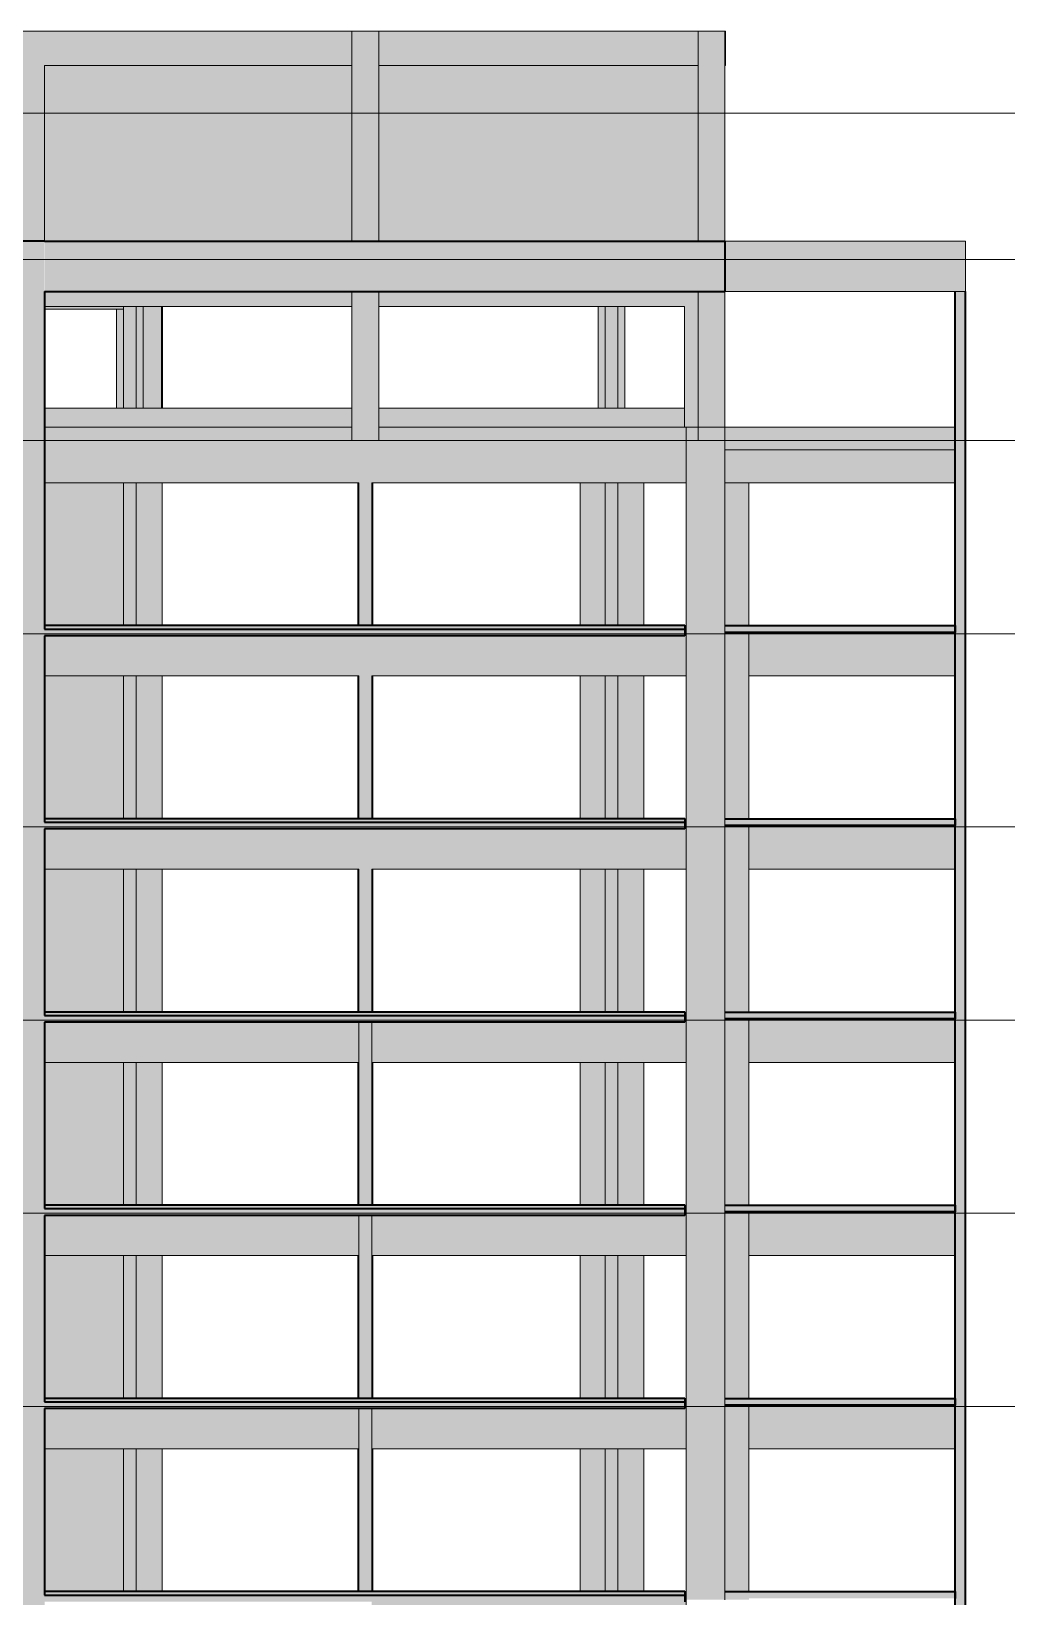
# Model space of a CAD drawing. Header units: centimetres. Extents: x -1981 to 73905, y -3196 to 88043.
# Drawn here: x 68855 to 70309, y 85688 to 88022 of the extents above; entities that cross this region are included whole.
import ezdxf

# ---------------------------------------------------------------- set-up
doc = ezdxf.new("R2010")
doc.units = ezdxf.units.CM
doc.linetypes.add('Centro', pattern=[3.175, 0.635, -0.47625, 1.5875, -0.47625])
for name, color, linetype, lineweight in [('A-FLOR', 7, 'Continuous', 25), ('A-FLOR-LEVL', 7, 'Continuous', 9), ('S-BEAM', 7, 'Continuous', 25), ('S-COLS', 7, 'Continuous', 25)]:
    doc.layers.add(name, color=color, linetype=linetype, lineweight=lineweight)

msp = doc.modelspace()

# ---------------------------------------------------------------- hatches: boundary and pattern name
at = {"layer": 'A-FLOR', "true_color": 0xc0c0c0}
for points in [[(69722.25, 87131), (69829.82, 87131), (69829.82, 87136), (68875.32, 87135.99), (68875.32, 87131), (69636.26, 87131)], [(68875.32, 87120.92), (69829.82, 87121.19), (69829.82, 87131), (68875.32, 87131), (68875.32, 87121.19)], [(69829.82, 86843), (69829.82, 86848), (68875.32, 86847.99), (68875.32, 86843), (69825.65, 86843)], [(68875.32, 86832.92), (69829.82, 86832.92), (69829.82, 86843), (68875.32, 86843), (68875.32, 86836)], [(70229.32, 86848), (70229.32, 86848), (70135.82, 86848)], [(68875.32, 86555), (69829.82, 86555), (69829.82, 86560), (68875.32, 86559.99)], [(68875.32, 86544.92), (69829.82, 86544.92), (69829.82, 86555), (68875.32, 86555), (68875.32, 86548)], [(70229.32, 86560), (70229.32, 86560), (69929.04, 86560)], [(68875.32, 86267), (69829.82, 86267), (69829.82, 86272), (68875.32, 86271.99)], [(70229.32, 86272), (70229.32, 86272), (69929.04, 86272)], [(69010.83, 86256.92), (69829.82, 86256.92), (69829.82, 86267), (68875.32, 86267), (68875.6, 86256.92), (68998.5, 86256.92)], [(69825.65, 85979), (69829.82, 85979), (69829.82, 85984), (68875.32, 85983.99), (68875.58, 85979), (69722.25, 85979)], [(68875.32, 85968.92), (69829.82, 85968.92), (69829.82, 85979), (68875.32, 85979), (68875.32, 85972)], [(70229.32, 85984), (70229.32, 85984), (69929.04, 85984)], [(68875.32, 85691), (69829.82, 85691), (69829.82, 85696), (68875.32, 85695.99)], [(68875.32, 85680.92), (69829.82, 85680.92), (69829.82, 85691), (68875.32, 85691), (68875.32, 85684)], [(70229.32, 85696), (70229.32, 85696), (70135.82, 85696)]]:
    msp.add_hatch(color=9, dxfattribs=at).paths.add_polyline_path(points, flags=0)
at = {"layer": 'A-FLOR', "true_color": 0xff8040}
for points in [[(70135.82, 87126), (70232.81, 87126), (70232.81, 87136), (69889.32, 87136), (69889.32, 87126), (69962.01, 87126)], [(70135.82, 86838), (70232.81, 86838), (70232.81, 86848), (69889.32, 86848), (69889.32, 86838), (69962.01, 86838)], [(69929.04, 86550), (70232.81, 86550), (70232.81, 86560), (69889.32, 86560), (69889.32, 86550), (69925.07, 86550)], [(69929.04, 86262), (70232.81, 86262), (70232.81, 86272), (69889.32, 86272), (69889.32, 86262), (69925.07, 86262)], [(69929.04, 85974), (70232.81, 85974), (70232.81, 85984), (69889.32, 85984), (69889.32, 85974), (69925.07, 85974)], [(70135.82, 85686), (70232.81, 85686), (70232.81, 85696), (69889.32, 85696), (69889.32, 85686), (69962.01, 85686)]]:
    msp.add_hatch(color=11, dxfattribs=at).paths.add_polyline_path(points, flags=0)
at = {"layer": 'S-BEAM', "true_color": 0xc0c0c0}
for points in [[(68875.07, 87971), (69333.32, 87971), (69333.32, 88022), (68875.07, 88022), (68875.07, 88019.33)], [(69515.47, 87971), (69849.32, 87971), (69849.32, 88022), (69373.32, 88022), (69373.32, 87971), (69412.07, 87971)], [(69890.04, 87971), (69890.04, 88022), (69889.32, 88022), (69889.32, 87971)], [(69362.82, 87634), (69889.32, 87634), (69889.32, 87709), (68875.32, 87709), (68875.32, 87634), (69308.68, 87634)], [(70232.82, 87634), (70242.32, 87634), (70242.32, 87709), (69889.32, 87709), (69889.32, 87634), (69929.04, 87634)], [(70242.32, 87634), (70247.82, 87634), (70247.82, 87709), (70242.32, 87709), (70242.32, 87661.5)], [(70247.82, 87634), (70247.83, 87634.06), (70247.82, 87708.98)], [(69825.65, 87432), (69829.32, 87432), (69829.32, 87460), (69373.32, 87460), (69373.32, 87432), (69773.95, 87432)], [(68875.32, 87349), (69343.82, 87349), (69343.82, 87412), (69333.32, 87412), (69333.32, 87432), (68875.32, 87432), (68875.32, 87349.04)], [(69831.57, 87349), (69831.57, 87432), (69373.32, 87432), (69373.32, 87412), (69362.82, 87412), (69362.82, 87349), (69825.65, 87349)], [(70135.82, 87398), (70232.82, 87398), (70232.82, 87432), (69889.32, 87432), (69889.32, 87398), (69929.04, 87398)], [(69889.32, 87349), (70232.82, 87349), (70232.82, 87398), (69889.32, 87398), (69889.32, 87385.93)], [(69362.82, 87061), (69831.57, 87061), (69831.57, 87136), (69829.82, 87135.96), (69829.82, 87120.92), (69362.82, 87120.92), (69362.82, 87087.61)], [(69025.58, 87061), (69343.82, 87061), (69343.82, 87120.92), (68875.32, 87120.92), (68875.32, 87061), (69023.54, 87061)], [(69929.04, 87061), (70232.82, 87061), (70232.81, 87126), (69925.07, 87126), (69925.07, 87061)], [(68875.32, 86773), (69343.82, 86773), (69343.82, 86832.92), (68875.32, 86832.92), (68875.32, 86773.03)], [(69710.82, 86773), (69831.57, 86773), (69831.57, 86848), (69829.82, 86847.96), (69829.82, 86832.92), (69362.82, 86832.92), (69362.82, 86773), (69673.57, 86773)], [(70232.82, 86773), (70232.81, 86838), (69925.07, 86838), (69925.07, 86773), (70135.82, 86773)], [(69825.65, 86485), (69831.57, 86485), (69831.57, 86560), (69829.82, 86559.96), (69829.82, 86544.92), (69362.82, 86544.92), (69362.82, 86485), (69722.25, 86485)], [(70232.82, 86485), (70232.81, 86550), (69925.07, 86550), (69925.07, 86485), (69929.04, 86485)], [(68875.32, 86485), (69343.82, 86485), (69343.82, 86544.92), (68875.32, 86544.92), (68875.32, 86485.03)], [(69515.47, 86197), (69831.57, 86197), (69831.57, 86272), (69829.82, 86271.96), (69829.82, 86256.92), (69362.82, 86256.92), (69362.82, 86197)], [(68875.32, 86197), (69343.82, 86197), (69343.82, 86256.92), (68875.32, 86256.92), (68875.32, 86197.03)], [(70232.82, 86197), (70232.81, 86262), (69925.07, 86262), (69925.07, 86197), (69929.04, 86197)], [(69010.83, 85909), (69343.82, 85909), (69343.82, 85968.92), (68875.32, 85968.92), (68875.32, 85909), (68998.5, 85909)], [(69722.25, 85909), (69831.57, 85909), (69831.57, 85984), (69829.82, 85983.96), (69829.82, 85968.92), (69362.82, 85968.92), (69362.82, 85909), (69710.82, 85909)], [(70232.82, 85909), (70232.81, 85974), (69925.07, 85973.98), (69925.07, 85909), (69929.04, 85909)], [(69710.82, 85621), (69831.57, 85621), (69831.57, 85696), (69829.82, 85695.96), (69829.82, 85680.92), (69362.82, 85680.92), (69362.82, 85621), (69673.57, 85621)]]:
    msp.add_hatch(color=9, dxfattribs=at).paths.add_polyline_path(points, flags=0)
h = msp.add_hatch(color=9, dxfattribs=at)
h.paths.add_polyline_path([(69729.82, 87612), (69829.32, 87612), (69829.32, 87634), (69373.32, 87634), (69373.32, 87612), (69722.25, 87612)], flags=0)
h.paths.add_polyline_path([(69010.83, 87612), (69333.32, 87612), (69333.32, 87634), (68875.32, 87634), (68875.32, 87612), (68895.11, 87612)], flags=0)
h.paths.add_polyline_path([(68817.32, 87612), (68835.07, 87612), (68835.07, 87634), (68817.32, 87634)], flags=0)
h.paths.add_polyline_path([(69101.9, 87709), (69333.32, 87709), (69333.32, 87971), (68875.07, 87971), (68875.32, 87709), (69050.33, 87709)], flags=0)
h.paths.add_polyline_path([(68817.32, 87709), (68835.07, 87709), (68835.07, 87971), (68817.32, 87971), (68817.32, 87827.16)], flags=0)
h.paths.add_polyline_path([(69825.65, 87709), (69829.32, 87709), (69829.32, 87971), (69373.32, 87971), (69373.32, 87709), (69771.54, 87709)], flags=0)
h = msp.add_hatch(color=9, dxfattribs=at)
h.paths.add_polyline_path([(68875.32, 87608), (68992.81, 87608), (68992.81, 87612), (68875.32, 87612), (68875.32, 87610.16)], flags=0)
h.paths.add_polyline_path([(68776.39, 87608), (68817.32, 87608), (68817.32, 87612), (68775.31, 87612), (68775.31, 87608)], flags=0)
h = msp.add_hatch(color=9, dxfattribs=at)
h.paths.add_polyline_path([(69333.32, 87612), (69333.32, 87612), (69308.68, 87612)], flags=0)
h.paths.add_polyline_path([(69616.82, 87612), (69616.82, 87612), (69515.47, 87612)], flags=0)
h = msp.add_hatch(color=9, dxfattribs=at)
h.paths.add_polyline_path([(69308.68, 87432), (69333.32, 87432), (69333.32, 87460), (68875.32, 87460), (68875.32, 87432), (69205.29, 87432)], flags=0)
h.paths.add_polyline_path([(68832.37, 87432), (68835.07, 87432), (68835.07, 87460), (68826.82, 87460), (68826.82, 87432)], flags=0)
at = {"layer": 'S-COLS', "true_color": 0xc0c0c0}
for points in [[(68835.82, 87412), (68835.82, 87709), (68875.07, 87709.04), (68875.07, 88022), (68835.07, 88022), (68835.07, 87412)], [(69832.57, 87709), (69849.32, 87709), (69849.32, 87971), (69829.32, 87971), (69829.32, 87709)], [(68875.32, 84464.5), (68875.07, 87709), (68835.82, 87709), (68835.82, 84464.5), (68875.07, 84464.5)], [(69829.32, 87432), (69849.32, 87432), (69849.32, 87634), (69829.32, 87634), (69829.32, 87474.17)], [(68998.5, 87460), (69011.81, 87460), (69011.81, 87612), (68992.81, 87612), (68992.81, 87460)], [(69050.33, 87460), (69050.33, 87612), (69022.31, 87612), (69022.31, 87460), (69050.2, 87460)], [(69729.82, 87460), (69729.82, 87612), (69710.82, 87612), (69710.82, 87460), (69725.26, 87460)], [(69889.32, 87124), (69889.32, 87432), (69831.57, 87432), (69831.57, 87124)], [(69362.82, 87136), (69362.82, 87136), (69362.82, 87412), (69343.82, 87411.84), (69343.82, 87136)], [(68990.64, 87136), (68992.81, 87136), (68992.81, 87349), (68875.32, 87349), (68875.32, 87136), (68983.75, 87136)], [(68992.81, 87136), (69011.81, 87136), (69011.81, 87349), (68992.81, 87349), (68992.81, 87297.68)], [(69050.55, 87136), (69050.33, 87349), (69011.81, 87349), (69011.81, 87136), (69050.33, 87136)], [(69710.82, 87136), (69710.82, 87349), (69673.57, 87349), (69673.57, 87136), (69709.19, 87136)], [(69722.25, 87136), (69729.82, 87136), (69729.82, 87349), (69710.82, 87349), (69710.82, 87136)], [(69729.82, 87136), (69768.57, 87136), (69768.57, 87349), (69729.82, 87349), (69729.82, 87136)]]:
    msp.add_hatch(color=9, dxfattribs=at).paths.add_polyline_path(points, flags=0)
h = msp.add_hatch(color=9, dxfattribs=at)
h.paths.add_polyline_path([(69333.32, 87412), (69373.32, 87412), (69373.32, 87634), (69333.32, 87634), (69333.32, 87430.05)], flags=0)
h.paths.add_polyline_path([(69333.32, 87709), (69373.32, 87709), (69373.32, 88022), (69333.32, 88022), (69333.32, 87827.16)], flags=0)
h = msp.add_hatch(color=9, dxfattribs=at)
h.paths.add_polyline_path([(69852.92, 87432), (69889.32, 87432), (69889.32, 87634), (69849.32, 87634), (69849.32, 87432)], flags=0)
h.paths.add_polyline_path([(69889.32, 87709), (69889.32, 88022), (69849.32, 88022), (69849.32, 87709), (69887.81, 87709)], flags=0)
at = {"layer": 'S-COLS', "true_color": 0xff8040}
for points in [[(70247.82, 81078), (70247.82, 87634), (70232.82, 87634), (70232.82, 81078)], [(69343.82, 86848), (69362.82, 86848), (69362.82, 87120.92), (69343.82, 87120.92), (69343.82, 86848)], [(69889.32, 86836), (69889.32, 87124), (69831.57, 87124), (69831.57, 86836), (69877.34, 86836)], [(68992.81, 86848), (68992.81, 87061), (68875.32, 87061), (68875.32, 86848), (68983.75, 86848)], [(68998.5, 86848), (69011.81, 86848), (69011.81, 87061), (68992.81, 87061), (68992.81, 86848)], [(69011.81, 86848), (69050.55, 86848), (69050.33, 87061), (69011.81, 87061), (69011.81, 86856.45)], [(69710.82, 86848), (69710.82, 87061), (69673.57, 87061), (69673.57, 86848)], [(69722.25, 86848), (69729.82, 86848), (69729.82, 87061), (69710.82, 87061), (69710.82, 86848)], [(69729.82, 86848), (69768.57, 86848), (69768.57, 87061), (69729.82, 87061), (69729.82, 86848)], [(69362.82, 86560), (69362.82, 86560), (69362.82, 86832.92), (69343.82, 86832.92), (69343.82, 86560)], [(69889.32, 86548), (69889.32, 86836), (69831.57, 86836), (69831.57, 86548)], [(68895.11, 86560), (68992.81, 86560), (68992.81, 86773), (68875.32, 86773), (68875.32, 86560)], [(68998.5, 86560), (69011.81, 86560), (69011.81, 86773), (68992.81, 86773), (68992.81, 86560)], [(69049.98, 86560), (69050.55, 86560), (69050.2, 86773), (69011.81, 86773), (69011.81, 86560), (69042.41, 86560)], [(69710.82, 86560), (69710.82, 86773), (69673.57, 86773), (69673.57, 86560)], [(69729.82, 86560), (69729.82, 86773), (69710.82, 86773), (69710.82, 86560), (69728.81, 86560)], [(69768.57, 86560), (69768.57, 86773), (69729.82, 86773), (69729.82, 86560)], [(69362.82, 86272), (69362.82, 86272), (69362.82, 86544.92), (69343.82, 86544.92), (69343.82, 86272)], [(69889.32, 86260), (69889.32, 86548), (69831.57, 86548), (69831.57, 86260)], [(68895.11, 86272), (68992.81, 86272), (68992.81, 86485), (68875.32, 86485), (68875.32, 86272)], [(68998.5, 86272), (69011.81, 86272), (69011.81, 86485), (68992.81, 86485), (68992.81, 86272)], [(69050.05, 86272), (69050.55, 86272), (69050.33, 86485), (69011.81, 86485), (69011.81, 86272), (69043.73, 86272)], [(69710.82, 86272), (69710.82, 86485), (69673.57, 86485), (69673.57, 86272)], [(69728.81, 86272), (69729.82, 86272), (69729.82, 86485), (69710.82, 86485), (69710.82, 86272), (69722.25, 86272)], [(69768.57, 86272), (69768.57, 86485), (69729.82, 86485), (69729.82, 86272)], [(69343.82, 85984), (69362.82, 85984), (69362.82, 86256.92), (69343.82, 86256.92), (69343.82, 85984)], [(69889.32, 85972), (69889.32, 86260), (69831.57, 86260), (69831.57, 85972)], [(68875.32, 85984), (68992.81, 85984), (68992.81, 86197), (68875.32, 86197), (68875.32, 86062.22)], [(68998.5, 85984), (69011.81, 85984), (69011.81, 86197), (68992.81, 86197), (68992.81, 85984)], [(69050.55, 85984), (69050.33, 86197), (69011.81, 86197), (69011.81, 85984), (69050.33, 85984)], [(69710.82, 85984), (69710.82, 86197), (69673.57, 86197), (69673.57, 85984)], [(69728.81, 85984), (69729.82, 85984), (69729.82, 86197), (69710.82, 86197), (69710.82, 85984), (69722.25, 85984)], [(69729.82, 85984), (69768.57, 85984), (69768.57, 86197), (69729.82, 86197), (69729.82, 85984)], [(69343.82, 85696), (69362.82, 85696), (69362.82, 85968.92), (69343.82, 85968.92), (69343.82, 85696)], [(69889.32, 85684), (69889.32, 85972), (69831.57, 85972), (69831.57, 85684), (69877.34, 85684)], [(68875.32, 85696), (68992.81, 85696), (68992.81, 85909), (68875.32, 85909), (68875.32, 85709.24)], [(68998.5, 85696), (69011.81, 85696), (69011.81, 85909), (68992.81, 85909), (68992.81, 85696)], [(69050.13, 85696), (69050.55, 85696), (69050.2, 85909), (69011.81, 85909), (69011.81, 85696), (69045.38, 85696)], [(69710.82, 85696), (69710.82, 85909), (69673.57, 85909), (69673.57, 85696)], [(69729.82, 85696), (69729.82, 85909), (69710.82, 85909), (69710.82, 85696), (69728.81, 85696)], [(69768.57, 85696), (69768.57, 85909), (69729.82, 85909), (69729.82, 85696)]]:
    msp.add_hatch(color=11, dxfattribs=at).paths.add_polyline_path(points, flags=0)
at = {"layer": 'S-COLS', "true_color": 0xc0c0c0}
h = msp.add_hatch(color=9, dxfattribs=at)
h.paths.add_polyline_path([(68992.81, 87460), (68992.81, 87608), (68982.31, 87608), (68982.31, 87460), (68987.85, 87460)], flags=0)
h.paths.add_polyline_path([(69022.31, 87460), (69022.31, 87612), (69011.81, 87612), (69011.81, 87460), (69022.25, 87460)], flags=0)
h = msp.add_hatch(color=9, dxfattribs=at)
h.paths.add_polyline_path([(69710.82, 87460), (69710.82, 87612), (69700.32, 87612), (69700.32, 87460), (69705.87, 87460)], flags=0)
h.paths.add_polyline_path([(69729.82, 87460), (69740.32, 87460), (69740.32, 87612), (69729.82, 87612), (69729.82, 87474.17)], flags=0)
h = msp.add_hatch(color=9, dxfattribs=at)
h.paths.add_polyline_path([(69343.82, 87136), (69343.82, 87349), (69342.32, 87349), (69342.32, 87136)], flags=0)
h.paths.add_polyline_path([(69362.82, 87136), (69364.32, 87136), (69364.32, 87349), (69362.82, 87348.62), (69362.82, 87136)], flags=0)
h = msp.add_hatch(color=9, dxfattribs=at)
h.paths.add_polyline_path([(69892.9, 87124), (69925.07, 87124), (69925.07, 87126), (69889.32, 87126), (69889.32, 87124)], flags=0)
h.paths.add_polyline_path([(69925.07, 87136), (69925.07, 87136), (69925.07, 87349), (69889.32, 87349), (69889.32, 87136)], flags=0)
at = {"layer": 'S-COLS', "true_color": 0xff8040}
h = msp.add_hatch(color=11, dxfattribs=at)
h.paths.add_polyline_path([(69892.9, 86836), (69925.07, 86836), (69925.07, 86838), (69889.32, 86838), (69889.32, 86836)], flags=0)
h.paths.add_polyline_path([(69925.07, 86848), (69925.07, 87124), (69889.32, 87124), (69889.32, 86848)], flags=0)
h = msp.add_hatch(color=11, dxfattribs=at)
h.paths.add_polyline_path([(69342.32, 86848), (69343.82, 86848), (69343.82, 87061), (69342.32, 87061), (69342.32, 86848)], flags=0)
h.paths.add_polyline_path([(69362.82, 86848), (69364.32, 86848), (69364.32, 87061), (69362.82, 87061), (69362.82, 86848)], flags=0)
h = msp.add_hatch(color=11, dxfattribs=at)
h.paths.add_polyline_path([(69892.9, 86548), (69925.07, 86548), (69925.07, 86550), (69889.32, 86550), (69889.32, 86548)], flags=0)
h.paths.add_polyline_path([(69925.07, 86560), (69925.07, 86836), (69889.32, 86836), (69889.32, 86560)], flags=0)
h = msp.add_hatch(color=11, dxfattribs=at)
h.paths.add_polyline_path([(69342.32, 86560), (69343.82, 86560), (69343.82, 86773), (69342.32, 86773), (69342.32, 86560)], flags=0)
h.paths.add_polyline_path([(69364.32, 86560), (69364.32, 86773), (69362.82, 86773), (69362.82, 86560), (69363.36, 86560)], flags=0)
h = msp.add_hatch(color=11, dxfattribs=at)
h.paths.add_polyline_path([(69892.9, 86260), (69925.07, 86260), (69925.07, 86262), (69889.32, 86262), (69889.32, 86260)], flags=0)
h.paths.add_polyline_path([(69925.07, 86272), (69925.07, 86548), (69889.32, 86548), (69889.32, 86272)], flags=0)
h = msp.add_hatch(color=11, dxfattribs=at)
h.paths.add_polyline_path([(69363.36, 86272), (69364.32, 86272), (69364.32, 86485), (69362.82, 86485), (69362.82, 86272)], flags=0)
h.paths.add_polyline_path([(69342.32, 86272), (69343.82, 86272), (69343.82, 86485), (69342.32, 86485), (69342.32, 86272)], flags=0)
h = msp.add_hatch(color=11, dxfattribs=at)
h.paths.add_polyline_path([(69889.32, 85972), (69925.07, 85972), (69925.07, 85974), (69889.32, 85973.98)], flags=0)
h.paths.add_polyline_path([(69925.07, 85984), (69925.07, 86260), (69889.32, 86260), (69889.32, 85984)], flags=0)
h = msp.add_hatch(color=11, dxfattribs=at)
h.paths.add_polyline_path([(69342.32, 85984), (69343.82, 85984), (69343.82, 86197), (69342.32, 86197), (69342.32, 85984)], flags=0)
h.paths.add_polyline_path([(69362.82, 85984), (69364.32, 85984), (69364.32, 86197), (69362.82, 86197), (69362.82, 85984)], flags=0)
h = msp.add_hatch(color=11, dxfattribs=at)
h.paths.add_polyline_path([(69892.9, 85684), (69925.07, 85684), (69925.07, 85686), (69889.32, 85686), (69889.32, 85684)], flags=0)
h.paths.add_polyline_path([(69925.07, 85696), (69925.07, 85972), (69889.32, 85972), (69889.32, 85696)], flags=0)
h = msp.add_hatch(color=11, dxfattribs=at)
h.paths.add_polyline_path([(69342.32, 85696), (69343.82, 85696), (69343.82, 85909), (69342.32, 85909), (69342.32, 85696)], flags=0)
h.paths.add_polyline_path([(69363.36, 85696), (69364.32, 85696), (69364.32, 85909), (69362.82, 85908.85), (69362.82, 85696)], flags=0)

# ---------------------------------------------------------------- linework, layer by layer
at = {"layer": 'A-FLOR', "color": 190, "lineweight": 35, "true_color": 0x8000ff}
for p, q in [((69829.82, 87136), (68875.32, 87136)), ((69829.82, 87136), (69829.82, 87120.92)), ((69889.32, 87136), (70232.81, 87136)), ((70232.81, 87136), (70232.81, 87126)), ((68875.32, 87131), (69829.82, 87131)), ((69829.82, 87120.92), (68875.32, 87120.92)), ((70232.81, 87126), (69889.32, 87126)), ((69829.82, 86848), (68875.32, 86848)), ((68875.32, 86843), (69829.82, 86843)), ((69829.82, 86832.92), (68875.32, 86832.92)), ((69829.82, 86848), (69829.82, 86832.92)), ((69889.32, 86848), (70232.81, 86848)), ((70232.81, 86838), (69889.32, 86838)), ((70232.81, 86848), (70232.81, 86838)), ((69829.82, 86560), (68875.32, 86560)), ((68875.32, 86555), (69829.82, 86555)), ((69829.82, 86560), (69829.82, 86544.92)), ((69889.32, 86560), (70232.81, 86560)), ((70232.81, 86550), (69889.32, 86550)), ((70232.81, 86560), (70232.81, 86550)), ((69829.82, 86544.92), (68875.32, 86544.92)), ((69829.82, 86272), (68875.32, 86272)), ((69829.82, 86272), (69829.82, 86256.92)), ((69889.32, 86272), (70232.81, 86272)), ((70232.81, 86272), (70232.81, 86262)), ((68875.32, 86267), (69829.82, 86267)), ((69829.82, 86256.92), (68875.32, 86256.92)), ((70232.81, 86262), (69889.32, 86262)), ((69829.82, 85984), (68875.32, 85984)), ((68875.32, 85979), (69829.82, 85979)), ((69829.82, 85968.92), (68875.32, 85968.92)), ((69829.82, 85984), (69829.82, 85968.92)), ((69889.32, 85984), (70232.81, 85984)), ((70232.81, 85974), (69889.32, 85974)), ((70232.81, 85984), (70232.81, 85974)), ((69829.82, 85696), (68875.32, 85696)), ((68875.32, 85691), (69829.82, 85691)), ((69829.82, 85696), (69829.82, 85680.92)), ((69889.32, 85696), (70232.81, 85696)), ((70232.81, 85696), (70232.81, 85686))]:
    msp.add_line(p, q, dxfattribs=at)
at = {"layer": 'A-FLOR-LEVL', "linetype": 'Centro'}
for p, q in [((66654.37, 87900), (72202.94, 87900)), ((66654.37, 87682), (72202.94, 87682)), ((66654.37, 87412), (72202.94, 87412)), ((66654.37, 87124), (72202.94, 87124)), ((66654.37, 86836), (72202.94, 86836)), ((66654.37, 86548), (72202.94, 86548)), ((66654.37, 86260), (72202.94, 86260)), ((66654.37, 85972), (72202.94, 85972))]:
    msp.add_line(p, q, dxfattribs=at)
at = {"layer": 'S-BEAM', "lineweight": 9}
for p, q in [((68875.07, 88022), (69333.32, 88022)), ((69333.32, 88022), (69333.32, 87971)), ((69373.32, 88022), (69849.32, 88022)), ((69373.32, 88022), (69373.32, 87971)), ((69849.32, 87971), (69849.32, 88022)), ((69889.32, 88022), (69890.04, 88022)), ((69890.04, 88022), (69890.04, 87971)), ((69333.32, 87971), (68875.07, 87971)), ((69849.32, 87971), (69373.32, 87971)), ((69889.32, 87971), (69890.04, 87971)), ((69889.32, 87709), (70242.32, 87709)), ((70242.32, 87709), (70247.82, 87709)), ((70247.82, 87709), (70247.82, 87634)), ((69889.32, 87634), (70242.32, 87634)), ((70247.82, 87634), (70242.32, 87634)), ((68875.32, 87612), (69333.32, 87612)), ((68875.32, 87608), (68992.81, 87608)), ((69373.32, 87612), (69829.32, 87612)), ((69333.32, 87460), (68875.32, 87460)), ((69373.32, 87460), (69829.32, 87460)), ((69829.32, 87432), (69829.32, 87460)), ((69333.32, 87432), (68875.32, 87432)), ((69333.32, 87412), (69333.32, 87432)), ((69373.32, 87432), (69831.57, 87432)), ((69373.32, 87432), (69373.32, 87412)), ((69831.57, 87349), (69831.57, 87432)), ((69889.32, 87432), (70232.82, 87432)), ((70232.82, 87398), (70232.82, 87432)), ((69333.32, 87412), (69343.82, 87412)), ((69373.32, 87412), (69362.82, 87412)), ((69889.32, 87398), (70232.82, 87398)), ((68875.32, 87349), (69343.82, 87349)), ((69362.82, 87349), (69831.57, 87349)), ((69889.32, 87349), (70232.82, 87349)), ((68875.32, 87136), (69343.82, 87136)), ((69362.82, 87136), (69831.57, 87136)), ((69831.57, 87061), (69831.57, 87136)), ((69925.07, 87126), (69925.07, 87061)), ((69343.82, 87061), (68875.32, 87061)), ((69362.82, 87061), (69831.57, 87061)), ((69925.07, 87061), (70232.82, 87061)), ((68875.32, 86848), (69343.82, 86848)), ((69362.82, 86848), (69831.57, 86848)), ((69831.57, 86773), (69831.57, 86848)), ((69925.07, 86838), (69925.07, 86773)), ((69343.82, 86773), (68875.32, 86773)), ((69362.82, 86773), (69831.57, 86773)), ((69925.07, 86773), (70232.82, 86773)), ((68875.32, 86560), (69343.82, 86560)), ((69362.82, 86560), (69831.57, 86560)), ((69831.57, 86485), (69831.57, 86560)), ((69925.07, 86550), (69925.07, 86485)), ((69343.82, 86544.92), (69343.82, 86485)), ((69362.82, 86544.92), (69362.82, 86485)), ((69343.82, 86485), (68875.32, 86485)), ((69362.82, 86485), (69831.57, 86485)), ((69925.07, 86485), (70232.82, 86485)), ((68875.32, 86272), (69343.82, 86272)), ((69362.82, 86272), (69831.57, 86272)), ((69831.57, 86197), (69831.57, 86272)), ((69343.82, 86256.92), (69343.82, 86197)), ((69362.82, 86256.92), (69362.82, 86197)), ((69925.07, 86262), (69925.07, 86197)), ((69343.82, 86197), (68875.32, 86197)), ((69362.82, 86197), (69831.57, 86197)), ((69925.07, 86197), (70232.82, 86197)), ((68875.32, 85984), (69343.82, 85984)), ((69343.82, 85968.92), (69343.82, 85909)), ((69362.82, 85984), (69831.57, 85984)), ((69362.82, 85968.92), (69362.82, 85909)), ((69831.57, 85909), (69831.57, 85984)), ((69925.07, 85973.98), (69925.07, 85909)), ((69343.82, 85909), (68875.32, 85909)), ((69362.82, 85909), (69831.57, 85909)), ((69925.07, 85909), (70232.82, 85909)), ((68875.32, 85696), (69343.82, 85696)), ((69362.82, 85696), (69831.57, 85696)), ((69831.57, 85621), (69831.57, 85696))]:
    msp.add_line(p, q, dxfattribs=at)
at = {"layer": 'S-BEAM', "color": 190, "lineweight": 35, "true_color": 0x8000ff}
for p, q in [((68875.32, 87709), (69889.32, 87709)), ((69889.32, 87709), (69889.32, 87634)), ((68875.32, 87634), (69889.32, 87634))]:
    msp.add_line(p, q, dxfattribs=at)
at = {"layer": 'S-COLS', "lineweight": 9}
for p, q in [((68875.07, 88022), (68835.07, 88022)), ((69333.32, 88022), (69373.32, 88022)), ((69333.32, 88022), (69333.32, 87709)), ((69373.32, 88022), (69373.32, 87709)), ((69849.32, 88022), (69889.32, 88022)), ((69849.32, 88022), (69849.32, 87709)), ((69889.32, 88022), (69889.32, 87709)), ((68875.07, 87709), (68875.07, 87971)), ((69333.32, 87634), (69333.32, 87412)), ((69373.32, 87634), (69373.32, 87412)), ((69849.32, 87634), (69849.32, 87412)), ((69889.32, 87634), (69889.32, 87412)), ((68982.31, 87608), (68982.31, 87460)), ((68992.81, 87612), (68992.81, 87460)), ((69011.81, 87612), (69011.81, 87460)), ((69022.31, 87612), (69022.31, 87460)), ((69700.32, 87612), (69700.32, 87460)), ((69710.82, 87612), (69710.82, 87460)), ((69729.82, 87612), (69729.82, 87460)), ((69740.32, 87612), (69740.32, 87460)), ((69829.32, 87612), (69829.32, 87432)), ((69831.57, 87432), (69831.57, 87124)), ((69889.32, 87432), (69831.57, 87432)), ((69889.32, 87432), (69889.32, 87124)), ((69373.32, 87412), (69333.32, 87412)), ((69362.82, 87412), (69343.82, 87412)), ((69889.32, 87412), (69849.32, 87412)), ((68992.81, 87349), (68992.81, 87136)), ((69011.81, 87349), (69011.81, 87136)), ((69050.55, 87349), (69050.55, 87136)), ((69342.32, 87349), (69342.32, 87136)), ((69343.82, 87349), (69343.82, 87136)), ((69362.82, 87349), (69362.82, 87136)), ((69364.32, 87349), (69364.32, 87136)), ((69673.57, 87349), (69673.57, 87136)), ((69710.82, 87349), (69710.82, 87136)), ((69729.82, 87349), (69729.82, 87136)), ((69768.57, 87349), (69768.57, 87136)), ((69925.07, 87349), (69925.07, 87136)), ((69831.57, 87124), (69831.57, 86836)), ((69889.32, 87124), (69831.57, 87124)), ((69889.32, 87124), (69831.57, 87124)), ((69889.32, 87124), (69889.32, 86836)), ((69925.07, 87124), (69889.32, 87124)), ((69925.07, 87124), (69889.32, 87124)), ((69925.07, 87126), (69925.07, 87124)), ((69925.07, 87124), (69925.07, 86848)), ((68992.81, 87061), (68992.81, 86848)), ((69011.81, 87061), (69011.81, 86848)), ((69050.55, 87061), (69050.55, 86848)), ((69342.32, 87061), (69342.32, 86848)), ((69343.82, 87061), (69343.82, 86848)), ((69362.82, 87061), (69362.82, 86848)), ((69364.32, 87061), (69364.32, 86848)), ((69673.57, 87061), (69673.57, 86848)), ((69710.82, 87061), (69710.82, 86848)), ((69729.82, 87061), (69729.82, 86848)), ((69768.57, 87061), (69768.57, 86848)), ((69831.57, 86836), (69831.57, 86548)), ((69889.32, 86836), (69831.57, 86836)), ((69889.32, 86836), (69831.57, 86836)), ((69889.32, 86836), (69889.32, 86548)), ((69925.07, 86836), (69889.32, 86836)), ((69925.07, 86836), (69889.32, 86836)), ((69925.07, 86838), (69925.07, 86836)), ((69925.07, 86836), (69925.07, 86560)), ((68992.81, 86773), (68992.81, 86560)), ((69011.81, 86773), (69011.81, 86560)), ((69050.55, 86773), (69050.55, 86560)), ((69342.32, 86773), (69342.32, 86560)), ((69343.82, 86773), (69343.82, 86560)), ((69362.82, 86773), (69362.82, 86560)), ((69364.32, 86773), (69364.32, 86560)), ((69673.57, 86773), (69673.57, 86560)), ((69710.82, 86773), (69710.82, 86560)), ((69729.82, 86773), (69729.82, 86560)), ((69768.57, 86773), (69768.57, 86560)), ((69925.07, 86550), (69925.07, 86548)), ((69343.82, 86544.92), (69343.82, 86485)), ((69362.82, 86544.92), (69362.82, 86485)), ((69831.57, 86548), (69831.57, 86260)), ((69889.32, 86548), (69831.57, 86548)), ((69889.32, 86548), (69831.57, 86548)), ((69889.32, 86548), (69889.32, 86260)), ((69925.07, 86548), (69889.32, 86548)), ((69925.07, 86548), (69889.32, 86548)), ((69925.07, 86548), (69925.07, 86272)), ((68992.81, 86485), (68992.81, 86272)), ((69011.81, 86485), (69011.81, 86272)), ((69050.55, 86485), (69050.55, 86272)), ((69342.32, 86485), (69342.32, 86272)), ((69343.82, 86485), (69343.82, 86272)), ((69362.82, 86485), (69362.82, 86272)), ((69364.32, 86485), (69364.32, 86272)), ((69673.57, 86485), (69673.57, 86272)), ((69710.82, 86485), (69710.82, 86272)), ((69729.82, 86485), (69729.82, 86272)), ((69768.57, 86485), (69768.57, 86272)), ((69343.82, 86256.92), (69343.82, 86197)), ((69362.82, 86256.92), (69362.82, 86197)), ((69831.57, 86260), (69831.57, 85972)), ((69889.32, 86260), (69831.57, 86260)), ((69889.32, 86260), (69831.57, 86260)), ((69889.32, 86260), (69889.32, 85972)), ((69925.07, 86260), (69889.32, 86260)), ((69925.07, 86260), (69889.32, 86260)), ((69925.07, 86262), (69925.07, 86260)), ((69925.07, 86260), (69925.07, 85984)), ((68992.81, 86197), (68992.81, 85984)), ((69011.81, 86197), (69011.81, 85984)), ((69050.55, 86197), (69050.55, 85984)), ((69342.32, 86197), (69342.32, 85984)), ((69343.82, 86197), (69343.82, 85984)), ((69362.82, 86197), (69362.82, 85984)), ((69364.32, 86197), (69364.32, 85984)), ((69673.57, 86197), (69673.57, 85984)), ((69710.82, 86197), (69710.82, 85984)), ((69729.82, 86197), (69729.82, 85984)), ((69768.57, 86197), (69768.57, 85984)), ((69343.82, 85968.92), (69343.82, 85909)), ((69362.82, 85968.92), (69362.82, 85909)), ((69831.57, 85972), (69831.57, 85684)), ((69889.32, 85972), (69831.57, 85972)), ((69889.32, 85972), (69831.57, 85972)), ((69889.32, 85972), (69889.32, 85684)), ((69925.07, 85972), (69889.32, 85972)), ((69925.07, 85972), (69889.32, 85972)), ((69925.07, 85974), (69925.07, 85972)), ((69925.07, 85972), (69925.07, 85696)), ((68992.81, 85909), (68992.81, 85696)), ((69011.81, 85909), (69011.81, 85696)), ((69050.55, 85909), (69050.55, 85696)), ((69342.32, 85909), (69342.32, 85696)), ((69343.82, 85909), (69343.82, 85696)), ((69362.82, 85909), (69362.82, 85696)), ((69364.32, 85909), (69364.32, 85696)), ((69673.57, 85909), (69673.57, 85696)), ((69710.82, 85909), (69710.82, 85696)), ((69729.82, 85909), (69729.82, 85696)), ((69768.57, 85909), (69768.57, 85696))]:
    msp.add_line(p, q, dxfattribs=at)
at = {"layer": 'S-COLS', "color": 190, "lineweight": 35, "true_color": 0x8000ff}
for p, q in [((68875.32, 87709), (68835.82, 87709)), ((68875.32, 87634), (68875.32, 87131)), ((70232.82, 87432), (70232.82, 87634)), ((70247.82, 81078), (70247.82, 87634)), ((69050.33, 87460), (69050.33, 87612)), ((70232.82, 87398), (70232.82, 87432)), ((70232.82, 81078), (70232.82, 87398)), ((68875.32, 87120.92), (68875.32, 86843)), ((68875.32, 86832.92), (68875.32, 86555)), ((68875.32, 86544.92), (68875.32, 86267)), ((68875.32, 86256.92), (68875.32, 85979)), ((68875.32, 85968.92), (68875.32, 85691))]:
    msp.add_line(p, q, dxfattribs=at)

doc.saveas('drawing.dxf')
